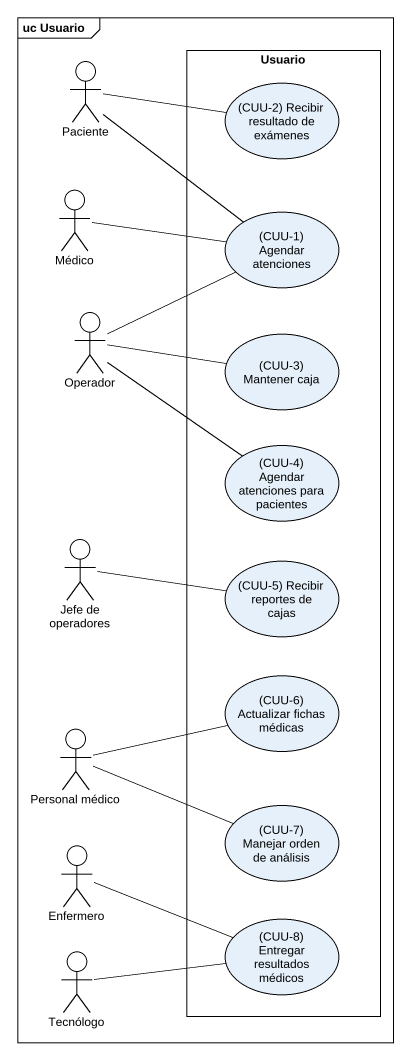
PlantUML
@startuml
mainframe uc Usuario
rectangle Usuario {
  usecase "(CUU-2) Recibir resultado de exámenes" as CUU_2_Recibir_resultado_de
  usecase "(CUU-1) Agendar atenciones" as CUU_1_Agendar_atenciones
  usecase "(CUU-3) Mantener caja" as CUU_3_Mantener_caja
  usecase "(CUU-4) Agendar atenciones para pacientes" as CUU_4_Agendar_atenciones
  usecase "(CUU-5) Recibir reportes de cajas" as CUU_5_Recibir_reportes_de
  usecase "(CUU-6) Actualizar fichas médicas" as CUU_6_Actualizar_fichas
  usecase "(CUU-7) Manejar orden de análisis" as CUU_7_Manejar_orden_de
  usecase "(CUU-8) Entregar resultados médicos" as CUU_8_Entregar_resultados
}
actor Paciente
actor Médico
actor Operador
actor "Jefe de operadores" as Jefe_de_operadores
actor "Personal médico" as Personal_médico
actor Enfermero
actor Tecnólogo
Paciente -right- CUU_2_Recibir_resultado_de
Paciente -- CUU_1_Agendar_atenciones
Médico -right- CUU_1_Agendar_atenciones
Operador -right- CUU_1_Agendar_atenciones
Operador -right- CUU_3_Mantener_caja
Operador -- CUU_4_Agendar_atenciones
Jefe_de_operadores -right- CUU_5_Recibir_reportes_de
Personal_médico -right- CUU_6_Actualizar_fichas
Personal_médico -right- CUU_7_Manejar_orden_de
Enfermero -right- CUU_8_Entregar_resultados
Tecnólogo -right- CUU_8_Entregar_resultados
@enduml
